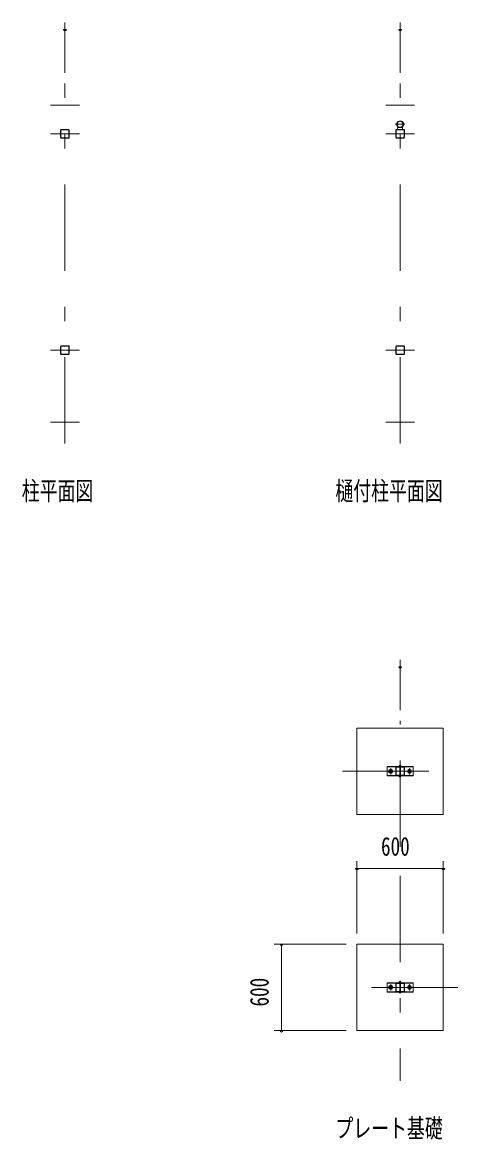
# Model space of a CAD drawing. Units: millimetres, scale not verified. Extents: x -22148 to 22152, y -10500 to 10500.
# Drawn here: x -22148 to -19122, y -8113 to -355 of the extents above; entities that cross this region are included whole.
import ezdxf
from ezdxf.enums import TextEntityAlignment as Align

# ---------------------------------------------------------------- set-up
doc = ezdxf.new("R2010")
doc.units = ezdxf.units.MM
doc.header["$LTSCALE"] = 50
doc.linetypes.add('USER3', pattern=[24, 12, -5, 2, -5])
for name, color, linetype, lineweight in [('0-2_1-0BOLD', 7, 'Continuous', 18), ('0-3_1-2CENTER', 3, 'USER3', 18), ('0-5_1-5DIM', 3, 'Continuous', 18)]:
    doc.layers.add(name, color=color, linetype=linetype, lineweight=lineweight)
doc.styles.add('ＭＳ ゴシック', font='')
doc.styles.get('ＭＳ ゴシック').set_extended_font_data('MS Gothic')

msp = doc.modelspace()

# ---------------------------------------------------------------- linework, layer by layer
at = {"layer": '0-2_1-0BOLD'}
for p, q in [((-21951.87, -930.32), (-21751.87, -930.32)), ((-19422.14, -930.32), (-19622.14, -930.32)), ((-19539.64, -1100.32), (-19539.64, -1085.32)), ((-19535.64, -1085.32), (-19535.64, -1082.06)), ((-19508.64, -1082.06), (-19508.64, -1085.32)), ((-21881.88, -1155.73), (-21881.88, -1104.92)), ((-21881.87, -1104.92), (-21881.87, -1155.72)), ((-21879.58, -1104.92), (-21879.58, -1155.73)), ((-21877.28, -1100.32), (-21826.47, -1100.32)), ((-21826.48, -1102.62), (-21877.28, -1102.62)), ((-21877.28, -1158.03), (-21826.48, -1158.03)), ((-21826.47, -1160.33), (-21877.28, -1160.33)), ((-21824.18, -1155.73), (-21824.18, -1104.92)), ((-21821.87, -1104.92), (-21821.87, -1155.73)), ((-21821.87, -1155.72), (-21821.87, -1104.92)), ((-19552.15, -1104.92), (-19552.15, -1155.73)), ((-19552.14, -1155.72), (-19552.14, -1104.92)), ((-19549.84, -1155.73), (-19549.84, -1104.92)), ((-19496.73, -1100.32), (-19547.55, -1100.32)), ((-19547.55, -1160.33), (-19496.73, -1160.33)), ((-19547.54, -1102.62), (-19496.74, -1102.62)), ((-19496.74, -1158.03), (-19547.54, -1158.03)), ((-19494.44, -1104.92), (-19494.44, -1155.73)), ((-19492.14, -1104.92), (-19492.14, -1155.72)), ((-19492.13, -1155.73), (-19492.13, -1104.92)), ((-21881.88, -2655.73), (-21881.88, -2604.92)), ((-21881.87, -2604.92), (-21881.87, -2655.73)), ((-21879.58, -2655.73), (-21879.58, -2604.92)), ((-21826.47, -2600.32), (-21877.28, -2600.32)), ((-21877.28, -2602.62), (-21826.48, -2602.62)), ((-21824.18, -2604.92), (-21824.18, -2655.73)), ((-21821.88, -2655.73), (-21821.88, -2604.92)), ((-21821.87, -2604.92), (-21821.87, -2655.73)), ((-19552.15, -2655.73), (-19552.15, -2604.92)), ((-19552.13, -2604.92), (-19552.13, -2655.73)), ((-19549.84, -2655.73), (-19549.84, -2604.92)), ((-19496.73, -2600.32), (-19547.55, -2600.32)), ((-19547.54, -2602.62), (-19496.74, -2602.62)), ((-19494.44, -2604.92), (-19494.44, -2655.73)), ((-19492.15, -2655.73), (-19492.15, -2604.92)), ((-19492.13, -2604.92), (-19492.13, -2655.73)), ((-21826.48, -2658.03), (-21877.28, -2658.03)), ((-21877.28, -2660.33), (-21826.47, -2660.33)), ((-19547.55, -2660.33), (-19496.73, -2660.33)), ((-19496.74, -2658.03), (-19547.54, -2658.03)), ((-21751.87, -3130.32), (-21951.87, -3130.32)), ((-19622.14, -3130.32), (-19422.14, -3130.32)), ((-19432.14, -5525.13), (-19612.14, -5525.13)), ((-19552.14, -5529.93), (-19552.14, -5580.73)), ((-19549.84, -5580.73), (-19549.84, -5529.93)), ((-19496.74, -5525.33), (-19547.54, -5525.33)), ((-19547.54, -5527.63), (-19496.74, -5527.63)), ((-19496.74, -5583.03), (-19547.54, -5583.03)), ((-19525.14, -5527.63), (-19525.14, -5583.03)), ((-19525.03, -5521.33), (-19525.03, -5516.82)), ((-19522.14, -5522.83), (-19523.64, -5521.33)), ((-19522.14, -5521.33), (-19520.64, -5522.83)), ((-19519.25, -5516.82), (-19519.25, -5521.33)), ((-19519.14, -5583.03), (-19519.14, -5527.63)), ((-19494.44, -5529.93), (-19494.44, -5580.73)), ((-19492.14, -5580.73), (-19492.14, -5529.93)), ((-19432.14, -5585.53), (-19612.14, -5585.53)), ((-19547.54, -5585.33), (-19496.74, -5585.33)), ((-19525.03, -5589.43), (-19525.03, -5592.94)), ((-19519.25, -5592.94), (-19519.25, -5589.43)), ((-19612.14, -7025.12), (-19432.14, -7025.12)), ((-19552.14, -7080.72), (-19552.14, -7029.93)), ((-19549.84, -7029.93), (-19549.84, -7080.72)), ((-19496.74, -7025.32), (-19547.54, -7025.32)), ((-19547.54, -7027.62), (-19496.74, -7027.62)), ((-19525.14, -7083.03), (-19525.14, -7027.62)), ((-19525.03, -7016.82), (-19525.03, -7021.32)), ((-19523.64, -7021.32), (-19522.14, -7022.82)), ((-19520.64, -7022.82), (-19522.14, -7021.32)), ((-19520.14, -7012.42), (-19519.14, -7013.42)), ((-19519.25, -7021.32), (-19519.25, -7016.82)), ((-19519.14, -7027.62), (-19519.14, -7083.03)), ((-19516.04, -7021.32), (-19516.04, -7022.82)), ((-19494.44, -7080.72), (-19494.44, -7029.93)), ((-19492.14, -7029.93), (-19492.14, -7080.72)), ((-19612.14, -7085.52), (-19432.14, -7085.52)), ((-19496.74, -7083.03), (-19547.54, -7083.03)), ((-19547.54, -7085.32), (-19496.74, -7085.32)), ((-19525.03, -7092.93), (-19525.03, -7089.42)), ((-19519.25, -7089.42), (-19519.25, -7092.93))]:
    msp.add_line(p, q, dxfattribs=at)
for points in [[(-19539.64, -1085.32), (-19504.64, -1085.32), (-19504.64, -1100.32)], [(-19528.24, -5522.83), (-19528.24, -5521.33), (-19516.04, -5521.33), (-19516.04, -5522.83)], [(-19516.39, -5521.33), (-19516.39, -5516.82), (-19517.24, -5516.33), (-19527.04, -5516.33), (-19527.89, -5516.82), (-19527.89, -5521.33)], [(-19519.14, -5513.43), (-19520.14, -5512.43), (-19524.14, -5512.43), (-19525.14, -5513.43)], [(-19525.14, -5516.33), (-19525.14, -5513.43), (-19519.14, -5513.43), (-19519.14, -5516.33)], [(-19528.39, -5587.83), (-19528.39, -5589.43), (-19515.89, -5589.43), (-19515.89, -5587.83)], [(-19516.39, -5589.43), (-19516.39, -5592.94), (-19517.24, -5593.43), (-19527.04, -5593.43), (-19527.89, -5592.94), (-19527.89, -5589.43)], [(-19516.04, -7021.32), (-19528.24, -7021.32), (-19528.24, -7022.82)], [(-19527.89, -7021.32), (-19527.89, -7016.82), (-19527.04, -7016.33)], [(-19527.04, -7016.33), (-19517.24, -7016.33), (-19516.39, -7016.82), (-19516.39, -7021.32)], [(-19520.14, -7012.42), (-19524.14, -7012.42), (-19525.14, -7013.42), (-19525.14, -7016.33)], [(-19519.14, -7016.33), (-19519.14, -7013.42), (-19525.14, -7013.42)], [(-19515.89, -7087.82), (-19515.89, -7089.42), (-19528.39, -7089.42), (-19528.39, -7087.82)], [(-19527.89, -7089.42), (-19527.89, -7092.93), (-19527.04, -7093.43), (-19517.24, -7093.43), (-19516.39, -7092.93), (-19516.39, -7089.42)]]:
    msp.add_lwpolyline(points, dxfattribs=at)
for points in [[(-19222.14, -5255.33), (-19822.14, -5255.33), (-19822.14, -5855.33), (-19222.14, -5855.33)], [(-19432.14, -5522.83), (-19432.14, -5587.83), (-19612.14, -5587.83), (-19612.14, -5522.83)], [(-19592.05, -5546.83), (-19582.23, -5546.83), (-19577.32, -5555.33), (-19582.23, -5563.83), (-19592.05, -5563.83), (-19596.96, -5555.33)], [(-19462.05, -5546.83), (-19466.96, -5555.33), (-19462.05, -5563.83), (-19452.23, -5563.83), (-19447.32, -5555.33), (-19452.23, -5546.83)], [(-19222.14, -7355.32), (-19822.14, -7355.32), (-19822.14, -6755.32), (-19222.14, -6755.32)], [(-19432.14, -7022.82), (-19432.14, -7087.82), (-19612.14, -7087.82), (-19612.14, -7022.82)], [(-19582.23, -7046.82), (-19592.05, -7046.82), (-19596.96, -7055.32), (-19592.05, -7063.83), (-19582.23, -7063.83), (-19577.32, -7055.32)], [(-19452.23, -7046.82), (-19462.05, -7046.82), (-19466.96, -7055.32), (-19462.05, -7063.83), (-19452.23, -7063.83), (-19447.32, -7055.32)]]:
    msp.add_lwpolyline(points, close=True, dxfattribs=at)
for centre, radius in [((-19522.14, -1062.82), 21), ((-19587.14, -5555.33), 13.5), ((-19587.14, -5555.33), 8.25), ((-19587.14, -5555.33), 5), ((-19457.14, -5555.33), 13.5), ((-19457.14, -5555.33), 8.25), ((-19457.14, -5555.33), 5), ((-19587.14, -7055.32), 13.5), ((-19587.14, -7055.32), 8.25), ((-19587.14, -7055.32), 5), ((-19457.14, -7055.32), 13.5), ((-19457.14, -7055.32), 8.25), ((-19457.14, -7055.32), 5)]:
    msp.add_circle(centre, radius, dxfattribs=at)
for centre, radius, start, end in [((-19522.14, -1062.82), 23.5, 305.06166, 234.93834), ((-21877.28, -1104.92), 4.6, 90, 180), ((-21877.27, -1155.73), 4.6, 180, 270), ((-21877.28, -1104.92), 2.3, 90, 180), ((-21877.28, -1155.73), 2.3, 180, 270), ((-21826.48, -1104.92), 4.6, 0, 90), ((-21826.48, -1155.73), 4.6, 270, 0), ((-21826.47, -1104.92), 2.3, 0, 90), ((-21826.47, -1155.73), 2.3, 270, 0), ((-19547.55, -1104.92), 4.6, 90, 180), ((-19547.53, -1155.73), 4.6, 180, 270), ((-19547.54, -1104.92), 2.3, 90, 180), ((-19547.54, -1155.73), 2.3, 180, 270), ((-19496.75, -1104.92), 4.6, 0, 90), ((-19496.75, -1155.73), 4.6, 270, 0), ((-19496.74, -1104.92), 2.3, 0, 90), ((-19496.74, -1155.73), 2.3, 270, 0), ((-21877.28, -2604.92), 4.6, 90, 180), ((-21877.27, -2604.92), 4.6, 90, 180), ((-21877.28, -2604.92), 2.3, 90, 180), ((-21826.48, -2604.92), 4.6, 0, 90), ((-21826.48, -2604.92), 2.3, 0, 90), ((-21826.47, -2604.92), 4.6, 0, 90), ((-19547.55, -2604.92), 4.6, 90, 180), ((-19547.53, -2604.92), 4.6, 90, 180), ((-19547.54, -2604.92), 2.3, 90, 180), ((-19496.75, -2604.92), 4.6, 0, 90), ((-19496.74, -2604.92), 2.3, 0, 90), ((-19496.73, -2604.92), 4.6, 0, 90), ((-21877.28, -2655.73), 4.6, 180, 270), ((-21877.27, -2655.73), 4.6, 180, 270), ((-21877.28, -2655.73), 2.3, 180, 270), ((-21826.48, -2655.73), 2.3, 270, 0), ((-21826.48, -2655.73), 4.6, 270, 0), ((-21826.47, -2655.73), 4.6, 270, 0), ((-19547.55, -2655.73), 4.6, 180, 270), ((-19547.53, -2655.73), 4.6, 180, 270), ((-19547.54, -2655.73), 2.3, 180, 270), ((-19496.75, -2655.73), 4.6, 270, 0), ((-19496.74, -2655.73), 2.3, 270, 0), ((-19496.73, -2655.73), 4.6, 270, 0), ((-19547.54, -5529.93), 4.6, 90, 180), ((-19547.54, -5580.73), 4.6, 180, 270), ((-19547.54, -5529.93), 2.3, 90, 180), ((-19547.54, -5580.73), 2.3, 180, 270), ((-19526.46, -5518.66), 2.33, 52.1575, 90), ((-19522.14, -5525.06), 8.74, 70.70392, 109.29608), ((-19517.82, -5518.66), 2.33, 90, 127.84248), ((-19496.74, -5529.93), 4.6, 0, 90), ((-19496.74, -5529.93), 2.3, 0, 90), ((-19496.74, -5580.73), 2.3, 270, 0), ((-19496.74, -5580.73), 4.6, 270, 0), ((-19526.46, -5591.09), 2.33, 270, 307.84248), ((-19522.14, -5584.69), 8.74, 250.7039, 289.29608), ((-19517.82, -5591.09), 2.33, 232.1575, 270), ((-19547.54, -7029.93), 4.6, 90, 180), ((-19547.54, -7029.93), 2.3, 90, 180), ((-19526.46, -7018.66), 2.33, 52.1575, 90), ((-19522.14, -7025.06), 8.74, 70.70392, 109.29608), ((-19517.82, -7018.66), 2.33, 90, 127.84248), ((-19496.74, -7029.93), 4.6, 0, 90), ((-19496.74, -7029.93), 2.3, 0, 90), ((-19547.54, -7080.72), 4.6, 180, 270), ((-19547.54, -7080.72), 2.3, 180, 270), ((-19526.46, -7091.09), 2.33, 270, 307.84248), ((-19522.14, -7084.69), 8.74, 250.7039, 289.29608), ((-19517.82, -7091.09), 2.33, 232.1575, 270), ((-19496.74, -7080.72), 2.3, 270, 0), ((-19496.74, -7080.72), 4.6, 270, 0)]:
    msp.add_arc(centre, radius, start, end, dxfattribs=at)
at = {"layer": '0-3_1-2CENTER'}
for p, q in [((-21851.87, -3280.32), (-21851.87, -780.32)), ((-19522.14, -3280.32), (-19522.14, -780.32)), ((-19488.64, -1062.82), (-19555.64, -1062.82)), ((-21751.87, -1130.32), (-21951.87, -1130.32)), ((-19622.14, -1130.32), (-19422.14, -1130.32)), ((-21751.87, -2630.32), (-21951.87, -2630.32)), ((-19422.14, -2630.32), (-19622.14, -2630.32)), ((-19522.14, -6080.32), (-19522.14, -5205.33)), ((-19922.14, -5555.33), (-19122.14, -5555.33)), ((-19587.14, -5576.33), (-19587.14, -5534.33)), ((-19457.14, -5534.33), (-19457.14, -5576.33)), ((-19522.14, -6280.32), (-19522.14, -7705.32)), ((-19122.14, -7055.32), (-19922.14, -7055.32)), ((-19587.14, -7076.32), (-19587.14, -7034.32)), ((-19457.14, -7034.32), (-19457.14, -7076.32))]:
    msp.add_line(p, q, dxfattribs=at)
at = {"layer": '0-5_1-5DIM'}
for p, q in [((-21851.87, -705.32), (-21851.87, -355.32)), ((-19522.14, -705.32), (-19522.14, -355.32)), ((-21841.87, -405.32), (-21861.87, -405.32)), ((-19512.14, -405.32), (-19532.14, -405.32)), ((-19522.14, -5130.32), (-19522.14, -4780.33)), ((-19512.14, -4830.33), (-19532.14, -4830.33)), ((-19822.14, -6180.32), (-19822.14, -6680.32)), ((-19222.14, -6680.32), (-19222.14, -6180.32)), ((-19812.14, -6230.32), (-19832.14, -6230.32)), ((-19222.14, -6230.32), (-19822.14, -6230.32)), ((-19212.14, -6230.32), (-19232.14, -6230.32)), ((-19897.14, -6755.32), (-20397.14, -6755.32)), ((-20337.14, -6755.32), (-20357.14, -6755.32)), ((-20347.14, -6755.32), (-20347.14, -7355.32)), ((-20397.14, -7355.32), (-19897.14, -7355.32)), ((-20337.14, -7355.32), (-20357.14, -7355.32))]:
    msp.add_line(p, q, dxfattribs=at)
for centre in [(-21851.87, -405.32), (-19522.14, -405.32), (-19522.14, -4830.33), (-19822.14, -6230.32), (-19222.14, -6230.32), (-20347.14, -6755.32), (-20347.14, -7355.32)]:
    msp.add_arc(centre, 10, 180, 0, dxfattribs=at)

# ---------------------------------------------------------------- texts
at = {"layer": '0-5_1-5DIM', "color": 7, "style": 'ＭＳ ゴシック'}
for s, width, p in [('柱平面図', 0.7, (-22151.88, -3712.55)), ('樋付柱平面図', 0.7, (-19972.14, -3712.55)), ('600', 0.75, (-19655, -6180.32)), ('プレート基礎', 0.7, (-19972.14, -8137.56))]:
    msp.add_text(s, height=130.2, dxfattribs=dict(at, width=width)).set_placement(p, align=Align.BOTTOM_LEFT)
at = {"layer": '0-5_1-5DIM', "color": 7, "style": 'ＭＳ ゴシック', "width": 0.75}
msp.add_text('600', height=130.2, rotation=90, dxfattribs=at).set_placement((-20397.14, -7188.18), align=Align.BOTTOM_LEFT)

doc.saveas('drawing.dxf')
